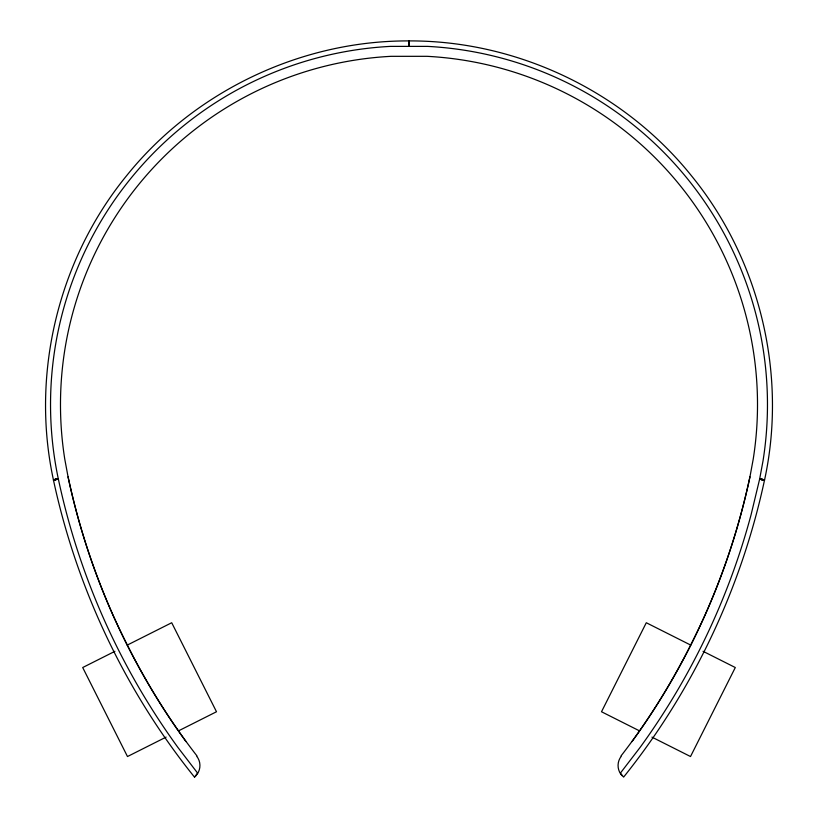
<?xml version="1.0" encoding="UTF-8"?>
<svg xmlns="http://www.w3.org/2000/svg" width="818" height="818" viewBox="0 0 818 818"><rect width="100%" height="100%" fill="white"/><g stroke="black" fill="none" stroke-linecap="round" stroke-linejoin="round"><path stroke-width="1.23" d="M408.755 45.9L409 40.91C517.088 40.46 623.766 91.401 691.404 175.717C759.769 259.337 787.417 374.163 764.615 479.737L764.493 480.217C741.302 588.316 692.815 690.862 623.613 777.1L619.584 772.09A14.949 14.949 0 0 1 621.343 756.169L621.036 755.914C654.656 712.734 682.335 665.106 704.932 615.31A696.68 696.68 0 0 0 749.942 476.874L753.214 459.164A348.765 348.765 0 0 0 427.006 56.319L390.994 56.33A348.765 348.765 0 0 0 64.775 459.164L68.068 476.874A696.68 696.68 0 0 0 113.078 615.31C135.655 665.116 163.355 712.734 196.964 755.914L196.657 756.169A14.949 14.949 0 0 1 198.416 772.09L194.848 776.732M620.259 773.276L640.075 747.447A707.509 707.509 0 0 0 751.088 514.716L759.615 479.184L764.493 480.217L759.717 478.694L763.051 460.718A358.713 358.713 0 0 0 427.528 46.381L390.472 46.381A358.713 358.713 0 0 0 58.272 478.704L53.456 479.972L58.385 479.184A707.478 707.478 0 0 0 177.925 747.447L197.741 773.276L195.891 775.699M764.544 479.972L759.615 479.184L764.462 479.706L764.227 480.166M194.735 776.824L194.439 777.059C125.113 690.913 76.749 588.285 53.487 480.227L58.272 478.704M53.507 480.217L53.978 479.614L53.507 480.217C30.491 374.521 58.139 259.47 126.596 175.717C194.183 91.473 300.748 40.532 408.755 40.91L409.245 45.9L409.245 45.031M761.374 479.563L759.717 478.694M760.934 479.46L763.45 480.002M761.783 479.645L764.462 479.706M763.163 479.941L761.895 479.164M764.196 479.645L764.431 480.207L764.349 479.675M762.284 479.246L762.591 479.563M53.64 480.197L56.575 479.317M53.773 480.166L56.217 479.645M53.548 479.706L56.105 479.164L55.021 479.389M55.082 479.634L54.448 479.512M54.775 479.696L55.409 479.563M195.839 775.75L194.704 776.844M56.156 479.399L56.514 479.072M56.953 478.98L57.966 479.021M57.015 479.225L58.375 479.184L57.055 479.471M114.919 651.312L82.7 667.529L127.485 756.538L166.126 737.1M127.271 645.095L171.708 622.743L216.494 711.752L178.58 730.832M57.526 479.368L58.323 478.939M409.245 41.329L408.755 40.931L408.755 44.55M409 40.972L409 45.89L409 41.329M763.225 479.696L764.135 479.89M690.729 645.095L646.292 622.743L601.506 711.752L639.42 730.832M703.04 651.292L735.3 667.529L690.515 756.538L651.946 737.13M760.587 478.878L760.985 479.215L759.677 478.939M622.13 775.73L621.332 774.81M620.514 773.716L621.056 774.441M185.993 741.589A697.161 697.161 0 0 1 68.058 476.874M749.942 476.874A697.161 697.161 0 0 1 632.007 741.589"/></g></svg>
